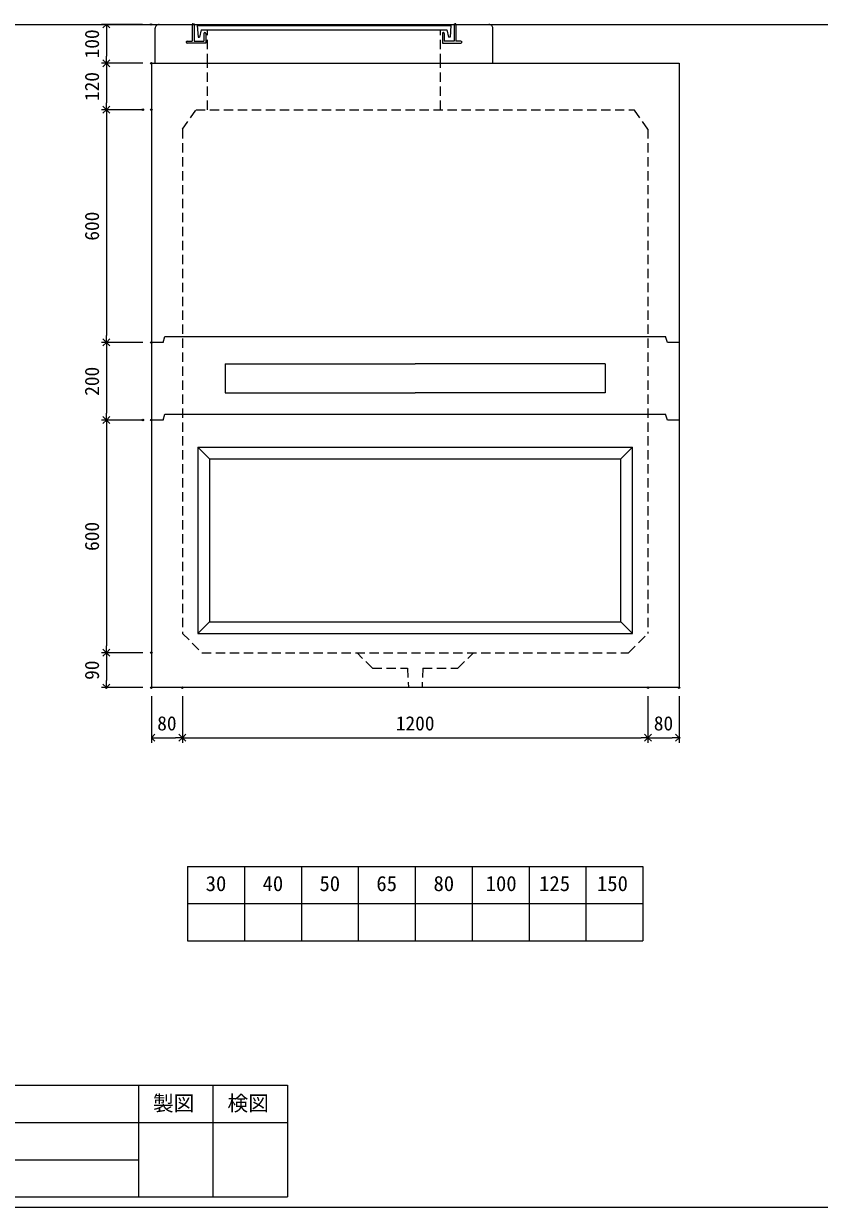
# Model space of a CAD drawing. Units: millimetres, scale not verified. Extents: x -6420 to 6420, y -3078 to 3078.
# Drawn here: x 311 to 2362, y -2622 to 430 of the extents above; entities that cross this region are included whole.
import ezdxf
from ezdxf.enums import TextEntityAlignment as Align

# ---------------------------------------------------------------- set-up
doc = ezdxf.new("R2010")
doc.units = ezdxf.units.MM
doc.header["$LTSCALE"] = 20
doc.header["$PDMODE"] = 32
doc.header["$PDSIZE"] = 4
doc.linetypes.add('DASHED1', pattern=[1.8, 1.2, -0.6])
doc.linetypes.add('USER2', pattern=[50.8, 31.75, -6.35, 6.35, -6.35])
doc.layers.add('0-1_Defpoints', color=7, linetype='Continuous')
for name, color, linetype, lineweight in [('0-2_waku', 7, 'Continuous', 18), ('0-3_gaikei', 7, 'Continuous', 18), ('0-4_kakure', 7, 'DASHED1', 5), ('0-5_sunpou', 7, 'Continuous', 5), ('0-8_uchigawa', 6, 'Continuous', 18), ('0-A_futa', 3, 'Continuous', 18), ('0-B_GL', 4, 'Continuous', 18), ('0-D_文字１', 7, 'Continuous', 18), ('1-2_uchigawa2', 6, 'USER2', 18)]:
    doc.layers.add(name, color=color, linetype=linetype, lineweight=lineweight)
doc.styles.add('ＭＳ ゴシック', font='')
doc.styles.get('ＭＳ ゴシック').set_extended_font_data('MS Gothic')

# ---------------------------------------------------------------- blocks, each defined once
blk = doc.blocks.new('_Open90')
at = {"layer": '0-5_sunpou'}
blk.add_line((0, 0), (-1, 0), dxfattribs=at)
blk.add_lwpolyline([(-0.5, 0.5), (0, 0), (-0.5, -0.5)], dxfattribs=at)
blk = doc.blocks.new('D54')
at = {"layer": '0-1_Defpoints'}
for p in [(3223.24, 1956.83), (3107.22, 1356.83), (3223.24, 1356.83)]:
    blk.add_point(p, dxfattribs=at)
at = {"layer": '0-5_sunpou'}
for p, q in [((3201.24, 1956.83), (3094.22, 1956.83)), ((3107.22, 1938.83), (3107.22, 1374.83)), ((3201.24, 1356.83), (3094.22, 1356.83))]:
    blk.add_line(p, q, dxfattribs=at)
at = {"layer": '0-5_sunpou', "xscale": 18, "yscale": 18}
for p, rotation in [((3107.22, 1956.83), 90), ((3107.22, 1356.83), 270)]:
    blk.add_blockref('_Open90', p, dxfattribs=dict(at, rotation=rotation))
at = {"layer": '0-5_sunpou', "style": 'ＭＳ ゴシック'}
blk.add_text('600', height=36.66, rotation=90, dxfattribs=at).set_placement((3099.22, 1619.33), align=Align.BOTTOM_LEFT)
blk = doc.blocks.new('D55')
at = {"layer": '0-1_Defpoints'}
for p in [(3223.24, 1356.83), (3107.22, 1266.83), (3223.24, 1266.83)]:
    blk.add_point(p, dxfattribs=at)
at = {"layer": '0-5_sunpou'}
for p, q in [((3201.24, 1356.83), (3094.22, 1356.83)), ((3107.22, 1338.83), (3107.22, 1284.83)), ((3201.24, 1266.83), (3094.22, 1266.83))]:
    blk.add_line(p, q, dxfattribs=at)
at = {"layer": '0-5_sunpou', "xscale": 18, "yscale": 18}
for p, rotation in [((3107.22, 1356.83), 90), ((3107.22, 1266.83), 270)]:
    blk.add_blockref('_Open90', p, dxfattribs=dict(at, rotation=rotation))
at = {"layer": '0-5_sunpou', "style": 'ＭＳ ゴシック'}
blk.add_text('90', height=36.66, rotation=90, dxfattribs=at).set_placement((3099.22, 1286.83), align=Align.BOTTOM_LEFT)
blk = doc.blocks.new('D56')
at = {"layer": '0-1_Defpoints'}
for p in [(3223.24, 1266.83), (3303.24, 1266.83), (3303.24, 1137.51)]:
    blk.add_point(p, dxfattribs=at)
at = {"layer": '0-5_sunpou'}
for p, q in [((3223.24, 1244.83), (3223.24, 1124.51)), ((3303.24, 1244.83), (3303.24, 1124.51)), ((3241.24, 1137.51), (3285.24, 1137.51))]:
    blk.add_line(p, q, dxfattribs=at)
at = {"layer": '0-5_sunpou', "xscale": 18, "yscale": 18, "rotation": 180}
blk.add_blockref('_Open90', (3223.24, 1137.51), dxfattribs=at)
at = {"layer": '0-5_sunpou', "xscale": 18, "yscale": 18}
blk.add_blockref('_Open90', (3303.24, 1137.51), dxfattribs=at)
at = {"layer": '0-5_sunpou', "style": 'ＭＳ ゴシック'}
blk.add_text('80', height=36.66, dxfattribs=at).set_placement((3238.24, 1145.51), align=Align.BOTTOM_LEFT)
blk = doc.blocks.new('D57')
at = {"layer": '0-1_Defpoints'}
for p in [(3303.24, 1266.83), (4503.24, 1266.83), (4503.24, 1137.51)]:
    blk.add_point(p, dxfattribs=at)
at = {"layer": '0-5_sunpou'}
for p, q in [((3303.24, 1244.83), (3303.24, 1124.51)), ((4503.24, 1244.83), (4503.24, 1124.51)), ((3321.24, 1137.51), (4485.24, 1137.51))]:
    blk.add_line(p, q, dxfattribs=at)
at = {"layer": '0-5_sunpou', "xscale": 18, "yscale": 18, "rotation": 180}
blk.add_blockref('_Open90', (3303.24, 1137.51), dxfattribs=at)
at = {"layer": '0-5_sunpou', "xscale": 18, "yscale": 18}
blk.add_blockref('_Open90', (4503.24, 1137.51), dxfattribs=at)
at = {"layer": '0-5_sunpou', "style": 'ＭＳ ゴシック'}
blk.add_text('1200', height=36.66, dxfattribs=at).set_placement((3853.24, 1145.51), align=Align.BOTTOM_LEFT)
blk = doc.blocks.new('D58')
at = {"layer": '0-1_Defpoints'}
for p in [(4503.24, 1266.83), (4583.24, 1266.83), (4583.24, 1137.51)]:
    blk.add_point(p, dxfattribs=at)
at = {"layer": '0-5_sunpou'}
for p, q in [((4503.24, 1244.83), (4503.24, 1124.51)), ((4583.24, 1244.83), (4583.24, 1124.51)), ((4521.24, 1137.51), (4565.24, 1137.51))]:
    blk.add_line(p, q, dxfattribs=at)
at = {"layer": '0-5_sunpou', "xscale": 18, "yscale": 18, "rotation": 180}
blk.add_blockref('_Open90', (4503.24, 1137.51), dxfattribs=at)
at = {"layer": '0-5_sunpou', "xscale": 18, "yscale": 18}
blk.add_blockref('_Open90', (4583.24, 1137.51), dxfattribs=at)
at = {"layer": '0-5_sunpou', "style": 'ＭＳ ゴシック'}
blk.add_text('80', height=36.66, dxfattribs=at).set_placement((4518.24, 1145.51), align=Align.BOTTOM_LEFT)
blk = doc.blocks.new('D59')
at = {"layer": '0-1_Defpoints'}
for p in [(3222.41, 2976.83), (3107.22, 2876.83), (3223.24, 2876.83)]:
    blk.add_point(p, dxfattribs=at)
at = {"layer": '0-5_sunpou'}
for p, q in [((3200.41, 2976.83), (3094.22, 2976.83)), ((3107.22, 2958.83), (3107.22, 2894.83)), ((3201.24, 2876.83), (3094.22, 2876.83))]:
    blk.add_line(p, q, dxfattribs=at)
at = {"layer": '0-5_sunpou', "xscale": 18, "yscale": 18}
for p, rotation in [((3107.22, 2976.83), 90), ((3107.22, 2876.83), 270)]:
    blk.add_blockref('_Open90', p, dxfattribs=dict(at, rotation=rotation))
at = {"layer": '0-5_sunpou', "style": 'ＭＳ ゴシック'}
blk.add_text('100', height=36.66, rotation=90, dxfattribs=at).set_placement((3099.22, 2889.33), align=Align.BOTTOM_LEFT)
blk = doc.blocks.new('D60')
at = {"layer": '0-1_Defpoints'}
for p in [(3223.24, 2876.83), (3107.22, 2756.83), (3223.24, 2756.83)]:
    blk.add_point(p, dxfattribs=at)
at = {"layer": '0-5_sunpou'}
for p, q in [((3201.24, 2876.83), (3094.22, 2876.83)), ((3107.22, 2858.83), (3107.22, 2774.83)), ((3201.24, 2756.83), (3094.22, 2756.83))]:
    blk.add_line(p, q, dxfattribs=at)
at = {"layer": '0-5_sunpou', "xscale": 18, "yscale": 18}
for p, rotation in [((3107.22, 2876.83), 90), ((3107.22, 2756.83), 270)]:
    blk.add_blockref('_Open90', p, dxfattribs=dict(at, rotation=rotation))
at = {"layer": '0-5_sunpou', "style": 'ＭＳ ゴシック'}
blk.add_text('120', height=36.66, rotation=90, dxfattribs=at).set_placement((3099.22, 2779.33), align=Align.BOTTOM_LEFT)
blk = doc.blocks.new('D61')
at = {"layer": '0-1_Defpoints'}
for p in [(3201.24, 2756.83), (3107.22, 2156.83), (3223.24, 2156.83)]:
    blk.add_point(p, dxfattribs=at)
at = {"layer": '0-5_sunpou'}
for p, q in [((3179.24, 2756.83), (3094.22, 2756.83)), ((3107.22, 2738.83), (3107.22, 2174.83)), ((3201.24, 2156.83), (3094.22, 2156.83))]:
    blk.add_line(p, q, dxfattribs=at)
at = {"layer": '0-5_sunpou', "xscale": 18, "yscale": 18}
for p, rotation in [((3107.22, 2756.83), 90), ((3107.22, 2156.83), 270)]:
    blk.add_blockref('_Open90', p, dxfattribs=dict(at, rotation=rotation))
at = {"layer": '0-5_sunpou', "style": 'ＭＳ ゴシック'}
blk.add_text('600', height=36.66, rotation=90, dxfattribs=at).set_placement((3099.22, 2419.33), align=Align.BOTTOM_LEFT)
blk = doc.blocks.new('D62')
at = {"layer": '0-1_Defpoints'}
for p in [(3223.24, 2156.83), (3107.22, 1956.83), (3201.24, 1956.83)]:
    blk.add_point(p, dxfattribs=at)
at = {"layer": '0-5_sunpou'}
for p, q in [((3201.24, 2156.83), (3094.22, 2156.83)), ((3107.22, 2138.83), (3107.22, 1974.83)), ((3179.24, 1956.83), (3094.22, 1956.83))]:
    blk.add_line(p, q, dxfattribs=at)
at = {"layer": '0-5_sunpou', "xscale": 18, "yscale": 18}
for p, rotation in [((3107.22, 2156.83), 90), ((3107.22, 1956.83), 270)]:
    blk.add_blockref('_Open90', p, dxfattribs=dict(at, rotation=rotation))
at = {"layer": '0-5_sunpou', "style": 'ＭＳ ゴシック'}
blk.add_text('200', height=36.66, rotation=90, dxfattribs=at).set_placement((3099.22, 2019.33), align=Align.BOTTOM_LEFT)

msp = doc.modelspace()

# ---------------------------------------------------------------- linework, layer by layer
at = {"layer": '0-2_waku'}
for p, q in [((733.59, -1742.75), (733.59, -1934.75)), ((733.59, -1742.75), (733.59, -1934.75)), ((733.59, -1742.75), (733.59, -1934.75)), ((733.59, -1742.75), (733.59, -1934.75)), ((733.59, -1742.75), (1906.92, -1742.75)), ((880.25, -1742.75), (880.25, -1934.75)), ((1026.92, -1742.75), (1026.92, -1934.75)), ((1026.92, -1742.75), (1026.92, -1934.75)), ((1173.59, -1742.75), (1173.59, -1934.75)), ((1320.25, -1742.75), (1320.25, -1934.75)), ((1466.92, -1742.75), (1466.92, -1934.75)), ((1613.59, -1742.75), (1613.59, -1934.75)), ((1760.25, -1742.75), (1760.25, -1934.75)), ((1906.92, -1742.75), (1906.92, -1934.75)), ((733.59, -1838.75), (1906.92, -1838.75)), ((733.59, -1934.75), (1906.92, -1934.75)), ((-1713.08, -2307.08), (990.92, -2307.08)), ((606.92, -2307.08), (606.92, -2595.08)), ((606.92, -2307.08), (606.92, -2595.08)), ((798.92, -2307.08), (798.92, -2595.08)), ((990.92, -2307.08), (990.92, -2595.08)), ((-1713.08, -2403.08), (990.92, -2403.08)), ((-1713.08, -2499.08), (606.92, -2499.08)), ((-1739.75, -2621.75), (6420.25, -2621.75)), ((-1713.08, -2595.08), (990.92, -2595.08))]:
    msp.add_line(p, q, dxfattribs=at)
at = {"layer": '0-3_gaikei'}
for p, q in [((660.25, 428.25), (745.25, 428.25)), ((1425.25, 428.25), (1510.25, 428.25)), ((650.25, 328.25), (650.25, 418.25)), ((1520.25, 328.25), (1520.25, 418.25)), ((640.25, 328.25), (2000.25, 328.25)), ((640.25, 328.25), (640.25, -1281.75)), ((670.25, -391.75), (640.25, -391.75)), ((670.25, -391.75), (675.25, -376.75)), ((675.25, -376.75), (1965.25, -376.75)), ((1970.25, -391.75), (1965.25, -376.75)), ((2000.25, -391.75), (1970.25, -391.75)), ((670.25, -591.75), (675.25, -576.75)), ((675.25, -576.75), (1965.25, -576.75)), ((1970.25, -591.75), (1965.25, -576.75)), ((670.25, -591.75), (640.25, -591.75)), ((2000.25, -591.75), (1970.25, -591.75)), ((2000.25, -1281.75), (640.25, -1281.75))]:
    msp.add_line(p, q, dxfattribs=at)
msp.add_lwpolyline([(640.25, 328.25), (2000.25, 328.25), (2000.25, -1281.75)], dxfattribs=at)
for centre, radius, start, end in [((659.67, 418.83), 9.44, 86.47383, 183.52617), ((1510.58, 418.58), 9.68, 358.04251, 91.95749)]:
    msp.add_arc(centre, radius, start, end, dxfattribs=at)
at = {"layer": '0-4_kakure'}
for p, q in [((785.25, 328.25), (785.25, 414.75)), ((1385.25, 328.25), (1385.25, 414.75)), ((785.25, 208.25), (785.25, 328.25)), ((1385.25, 208.25), (1385.25, 328.25)), ((720.25, 158.25), (755.25, 208.25)), ((755.25, 208.25), (1885.25, 208.25)), ((1920.25, 158.25), (1885.25, 208.25)), ((720.25, 158.25), (720.25, -1141.75)), ((1920.25, 158.25), (1920.25, -1141.75)), ((1870.25, -1191.75), (1920.25, -1141.75)), ((1210.25, -1231.75), (1170.25, -1191.75)), ((1210.25, -1231.75), (1300.25, -1231.75)), ((1300.25, -1231.75), (1302.75, -1281.75)), ((1340.25, -1231.75), (1337.75, -1281.75))]:
    msp.add_line(p, q, dxfattribs=at)
for points in [[(720.25, -1141.75), (770.25, -1191.75), (1870.25, -1191.75)], [(1340.25, -1231.75), (1430.25, -1231.75), (1470.25, -1191.75)]]:
    msp.add_lwpolyline(points, dxfattribs=at)
at = {"layer": '0-8_uchigawa'}
for p, q in [((760.25, -661.75), (1880.25, -661.75)), ((760.25, -661.75), (760.25, -1141.75)), ((760.25, -661.75), (790.25, -691.75)), ((1880.25, -661.75), (1850.25, -691.75)), ((1880.25, -1141.75), (1880.25, -661.75)), ((790.25, -691.75), (1850.25, -691.75)), ((790.25, -691.75), (790.25, -1111.75)), ((1850.25, -1111.75), (1850.25, -691.75)), ((760.25, -1141.75), (790.25, -1111.75)), ((790.25, -1111.75), (1850.25, -1111.75)), ((1880.25, -1141.75), (1850.25, -1111.75)), ((760.25, -1141.75), (1880.25, -1141.75))]:
    msp.add_line(p, q, dxfattribs=at)
at = {"layer": '0-A_futa'}
for p, q in [((745.25, 428.25), (745.25, 385.25)), ((747.25, 430.25), (750.25, 430.25)), ((750.25, 430.25), (750.25, 385.25)), ((1420.25, 430.25), (1423.25, 430.25)), ((1425.25, 428.25), (1425.25, 385.25)), ((758.06, 425.75), (1412.39, 425.75)), ((758.06, 425.75), (760.55, 395.75)), ((768.58, 414.75), (764.26, 395.75)), ((768.58, 414.75), (1401.92, 414.75)), ((775.25, 405.25), (775.25, 385.25)), ((777.25, 407.25), (778.25, 407.25)), ((780.25, 405.25), (780.25, 380.25)), ((1390.25, 405.25), (1390.25, 380.25)), ((1393.25, 407.25), (1392.25, 407.25)), ((1395.25, 405.25), (1395.25, 385.25)), ((1401.92, 414.75), (1406.24, 395.75)), ((1412.39, 425.75), (1410.14, 395.75)), ((730.25, 383.25), (730.25, 382.25)), ((732.25, 385.25), (745.25, 385.25)), ((780.25, 380.25), (732.25, 380.25)), ((750.25, 385.25), (775.25, 385.25)), ((760.55, 395.75), (764.26, 395.75)), ((1390.25, 380.25), (1438.25, 380.25)), ((1410.14, 395.75), (1406.24, 395.75)), ((1438.25, 385.25), (1425.25, 385.25)), ((1440.25, 383.25), (1440.25, 382.25))]:
    msp.add_line(p, q, dxfattribs=at)
msp.add_lwpolyline([(1420.25, 430.25), (1420.25, 385.25), (1395.25, 385.25)], dxfattribs=at)
for centre, start, end in [((747.25, 428.25), 90, 180), ((1423.25, 428.25), 0, 90), ((777.25, 405.25), 90, 180), ((778.25, 405.25), 0, 90), ((1392.25, 405.25), 90, 180), ((1393.25, 405.25), 0, 90), ((732.25, 383.25), 90, 180), ((732.25, 382.25), 180, 270), ((1438.25, 383.25), 0, 90), ((1438.25, 382.25), 270, 0)]:
    msp.add_arc(centre, 2, start, end, dxfattribs=at)
at = {"layer": '0-B_GL'}
msp.add_line((-1739.75, 428.25), (6420.25, 428.25), dxfattribs=at)
at = {"layer": '1-2_uchigawa2'}
for p, q in [((830.25, -446.75), (1320.25, -446.75)), ((830.25, -446.75), (830.25, -521.75)), ((1810.25, -446.75), (1320.25, -446.75)), ((1810.25, -446.75), (1810.25, -521.75)), ((830.25, -521.75), (1320.25, -521.75)), ((1810.25, -521.75), (1320.25, -521.75))]:
    msp.add_line(p, q, dxfattribs=at)

# ---------------------------------------------------------------- block references
at = {"layer": '0-5_sunpou'}
for name in ['D59', 'D60', 'D61', 'D62', 'D54', 'D55', 'D56', 'D57', 'D58']:
    msp.add_blockref(name, (-2582.98, -2548.58), dxfattribs=at)

# ---------------------------------------------------------------- texts
at = {"layer": '0-D_文字１', "style": 'ＭＳ ゴシック'}
for s, p in [('30', (780.12, -1818.13)), ('40', (926.78, -1818.13)), ('50', (1073.45, -1818.13)), ('65', (1220.12, -1818.13)), ('80', (1367.33, -1818.13)), ('100', (1501.82, -1818.13)), ('125', (1639.68, -1818.13)), ('150', (1788.69, -1818.13)), ('製図', (644.34, -2384.75)), ('検図', (836.34, -2384.75))]:
    msp.add_text(s, height=39.1, dxfattribs=at).set_placement(p, align=Align.BOTTOM_LEFT)

doc.saveas('drawing.dxf')
